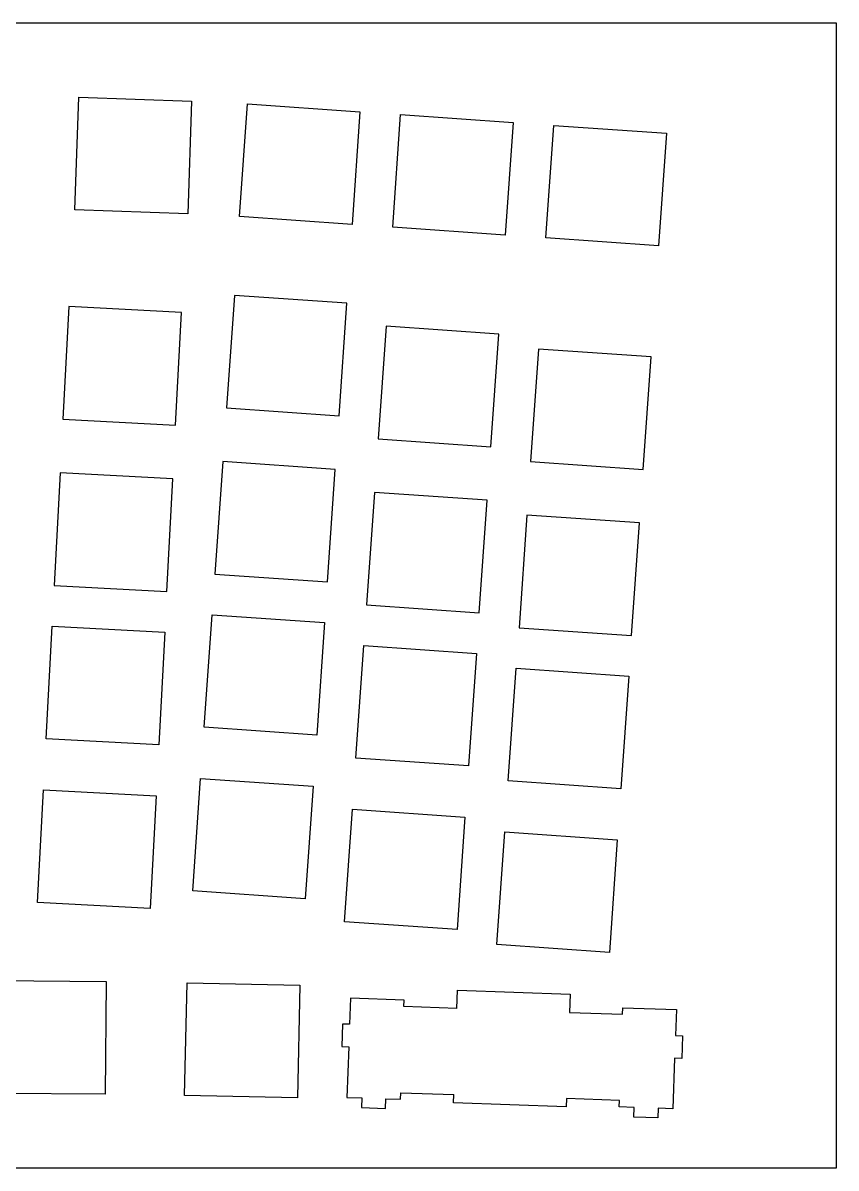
# Model space of a CAD drawing. Header units: millimetres. Extents: x -81 to 102, y -26 to 116.
# Drawn here: x 0.8 to 101.7, y -26 to 116 of the extents above; entities that cross this region are included whole.
import ezdxf

# ---------------------------------------------------------------- set-up
doc = ezdxf.new("R2010")
doc.units = ezdxf.units.MM
doc.layers.add('Body001', color=7, linetype='CONTINUOUS')

msp = doc.modelspace()

# ---------------------------------------------------------------- linework, layer by layer
at = {"layer": 'Body001'}
for p, q in [((-80.7593, 116.038), (101.703, 116.038)), ((-80.7593, 116.038, 1.5), (101.703, 116.038, 1.5)), ((-80.7593, 116.038), (101.703, 116.038)), ((-80.7593, 116.038, 1.5), (101.703, 116.038, 1.5)), ((101.703, 116.038), (101.703, 116.038, 1.5)), ((101.703, 116.038), (101.703, 116.038, 1.5)), ((101.703, 116.038), (101.703, -26.043)), ((101.703, 116.038, 1.5), (101.703, -26.043, 1.5)), ((101.703, 116.038), (101.703, -26.043)), ((101.703, 116.038, 1.5), (101.703, -26.043, 1.5)), ((7.28183, 92.8449), (7.77042, 106.836)), ((7.28183, 92.8449, 1.5), (7.77042, 106.836, 1.5)), ((7.28183, 92.8449, 1.5), (7.77042, 106.836, 1.5)), ((7.28183, 92.8449), (7.77042, 106.836)), ((7.77042, 106.836), (21.7619, 106.348)), ((7.77042, 106.836, 1.5), (21.7619, 106.348, 1.5)), ((7.77042, 106.836, 1.5), (21.7619, 106.348, 1.5)), ((7.77042, 106.836), (21.7619, 106.348)), ((7.77042, 106.836, 1.5), (7.77042, 106.836)), ((7.77042, 106.836, 1.5), (7.77042, 106.836)), ((21.7619, 106.348), (21.2733, 92.3563)), ((21.7619, 106.348, 1.5), (21.2733, 92.3563, 1.5)), ((21.7619, 106.348, 1.5), (21.2733, 92.3563, 1.5)), ((21.7619, 106.348), (21.2733, 92.3563)), ((21.7619, 106.348, 1.5), (21.7619, 106.348)), ((21.7619, 106.348, 1.5), (21.7619, 106.348)), ((27.701, 92.0192), (28.6776, 105.985)), ((27.701, 92.0192, 1.5), (28.6776, 105.985, 1.5)), ((27.701, 92.0192, 1.5), (28.6776, 105.985, 1.5)), ((27.701, 92.0192), (28.6776, 105.985)), ((28.6776, 105.985), (42.6435, 105.009)), ((28.6776, 105.985, 1.5), (42.6435, 105.009, 1.5)), ((28.6776, 105.985, 1.5), (42.6435, 105.009, 1.5)), ((28.6776, 105.985), (42.6435, 105.009)), ((28.6776, 105.985, 1.5), (28.6776, 105.985)), ((28.6776, 105.985, 1.5), (28.6776, 105.985)), ((42.6435, 105.009), (41.6669, 91.0426)), ((42.6435, 105.009, 1.5), (41.6669, 91.0426, 1.5)), ((42.6435, 105.009, 1.5), (41.6669, 91.0426, 1.5)), ((42.6435, 105.009), (41.6669, 91.0426)), ((42.6435, 105.009, 1.5), (42.6435, 105.009)), ((42.6435, 105.009, 1.5), (42.6435, 105.009)), ((46.7046, 90.6904), (47.6812, 104.656)), ((46.7046, 90.6904, 1.5), (47.6812, 104.656, 1.5)), ((46.7046, 90.6904, 1.5), (47.6812, 104.656, 1.5)), ((46.7046, 90.6904), (47.6812, 104.656)), ((47.6812, 104.656), (61.6471, 103.68)), ((47.6812, 104.656, 1.5), (61.6471, 103.68, 1.5)), ((47.6812, 104.656, 1.5), (61.6471, 103.68, 1.5)), ((47.6812, 104.656), (61.6471, 103.68)), ((47.6812, 104.656, 1.5), (47.6812, 104.656)), ((47.6812, 104.656, 1.5), (47.6812, 104.656)), ((61.6471, 103.68), (60.6705, 89.7138)), ((61.6471, 103.68, 1.5), (60.6705, 89.7138, 1.5)), ((61.6471, 103.68, 1.5), (60.6705, 89.7138, 1.5)), ((61.6471, 103.68), (60.6705, 89.7138)), ((61.6471, 103.68, 1.5), (61.6471, 103.68)), ((61.6471, 103.68, 1.5), (61.6471, 103.68)), ((65.7082, 89.3615), (66.6848, 103.327)), ((65.7082, 89.3615, 1.5), (66.6848, 103.327, 1.5)), ((65.7082, 89.3615, 1.5), (66.6848, 103.327, 1.5)), ((65.7082, 89.3615), (66.6848, 103.327)), ((66.6848, 103.327), (80.6507, 102.351)), ((66.6848, 103.327, 1.5), (80.6507, 102.351, 1.5)), ((66.6848, 103.327, 1.5), (80.6507, 102.351, 1.5)), ((66.6848, 103.327), (80.6507, 102.351)), ((66.6848, 103.327, 1.5), (66.6848, 103.327)), ((66.6848, 103.327, 1.5), (66.6848, 103.327)), ((80.6507, 102.351), (79.6741, 88.3849)), ((80.6507, 102.351, 1.5), (79.6741, 88.3849, 1.5)), ((80.6507, 102.351, 1.5), (79.6741, 88.3849, 1.5)), ((80.6507, 102.351), (79.6741, 88.3849)), ((80.6507, 102.351, 1.5), (80.6507, 102.351)), ((80.6507, 102.351, 1.5), (80.6507, 102.351)), ((21.2733, 92.3563), (7.28183, 92.8449)), ((21.2733, 92.3563, 1.5), (7.28183, 92.8449, 1.5)), ((21.2733, 92.3563, 1.5), (7.28183, 92.8449, 1.5)), ((7.28183, 92.8449, 1.5), (7.28183, 92.8449)), ((21.2733, 92.3563), (7.28183, 92.8449)), ((7.28183, 92.8449, 1.5), (7.28183, 92.8449)), ((21.2733, 92.3563, 1.5), (21.2733, 92.3563)), ((21.2733, 92.3563, 1.5), (21.2733, 92.3563)), ((41.6669, 91.0426), (27.701, 92.0192)), ((41.6669, 91.0426, 1.5), (27.701, 92.0192, 1.5)), ((41.6669, 91.0426, 1.5), (27.701, 92.0192, 1.5)), ((27.701, 92.0192, 1.5), (27.701, 92.0192)), ((41.6669, 91.0426), (27.701, 92.0192)), ((27.701, 92.0192, 1.5), (27.701, 92.0192)), ((41.6669, 91.0426, 1.5), (41.6669, 91.0426)), ((41.6669, 91.0426, 1.5), (41.6669, 91.0426)), ((60.6705, 89.7138), (46.7046, 90.6904)), ((60.6705, 89.7138, 1.5), (46.7046, 90.6904, 1.5)), ((60.6705, 89.7138, 1.5), (46.7046, 90.6904, 1.5)), ((46.7046, 90.6904, 1.5), (46.7046, 90.6904)), ((60.6705, 89.7138), (46.7046, 90.6904)), ((46.7046, 90.6904, 1.5), (46.7046, 90.6904)), ((60.6705, 89.7138, 1.5), (60.6705, 89.7138)), ((60.6705, 89.7138, 1.5), (60.6705, 89.7138)), ((79.6741, 88.3849), (65.7082, 89.3615)), ((79.6741, 88.3849, 1.5), (65.7082, 89.3615, 1.5)), ((79.6741, 88.3849, 1.5), (65.7082, 89.3615, 1.5)), ((65.7082, 89.3615, 1.5), (65.7082, 89.3615)), ((79.6741, 88.3849), (65.7082, 89.3615)), ((65.7082, 89.3615, 1.5), (65.7082, 89.3615)), ((79.6741, 88.3849, 1.5), (79.6741, 88.3849)), ((79.6741, 88.3849, 1.5), (79.6741, 88.3849)), ((27.06, 82.228), (26.0835, 68.2621)), ((27.06, 82.228, 1.5), (26.0835, 68.2621, 1.5)), ((27.06, 82.228, 1.5), (26.0835, 68.2621, 1.5)), ((27.06, 82.228), (26.0835, 68.2621)), ((41.0259, 81.2514), (27.06, 82.228)), ((41.0259, 81.2514, 1.5), (27.06, 82.228, 1.5)), ((27.06, 82.228, 1.5), (27.06, 82.228)), ((41.0259, 81.2514, 1.5), (27.06, 82.228, 1.5)), ((27.06, 82.228, 1.5), (27.06, 82.228)), ((41.0259, 81.2514), (27.06, 82.228)), ((40.0493, 67.2855), (41.0259, 81.2514)), ((40.0493, 67.2855, 1.5), (41.0259, 81.2514, 1.5)), ((40.0493, 67.2855, 1.5), (41.0259, 81.2514, 1.5)), ((40.0493, 67.2855), (41.0259, 81.2514)), ((41.0259, 81.2514, 1.5), (41.0259, 81.2514)), ((41.0259, 81.2514, 1.5), (41.0259, 81.2514)), ((6.53015, 80.8566), (5.79744, 66.8758)), ((6.53015, 80.8566, 1.5), (5.79744, 66.8758, 1.5)), ((6.53015, 80.8566, 1.5), (5.79744, 66.8758, 1.5)), ((6.53015, 80.8566), (5.79744, 66.8758)), ((20.511, 80.1239), (6.53015, 80.8566)), ((20.511, 80.1239, 1.5), (6.53015, 80.8566, 1.5)), ((6.53015, 80.8566, 1.5), (6.53015, 80.8566)), ((20.511, 80.1239, 1.5), (6.53015, 80.8566, 1.5)), ((6.53015, 80.8566, 1.5), (6.53015, 80.8566)), ((20.511, 80.1239), (6.53015, 80.8566)), ((19.7783, 66.1431), (20.511, 80.1239)), ((19.7783, 66.1431, 1.5), (20.511, 80.1239, 1.5)), ((19.7783, 66.1431, 1.5), (20.511, 80.1239, 1.5)), ((19.7783, 66.1431), (20.511, 80.1239)), ((20.511, 80.1239, 1.5), (20.511, 80.1239)), ((20.511, 80.1239, 1.5), (20.511, 80.1239)), ((45.8892, 78.4052), (44.9127, 64.4393)), ((45.8892, 78.4052, 1.5), (44.9127, 64.4393, 1.5)), ((45.8892, 78.4052, 1.5), (44.9127, 64.4393, 1.5)), ((45.8892, 78.4052), (44.9127, 64.4393)), ((59.8551, 77.4286), (45.8892, 78.4052)), ((59.8551, 77.4286, 1.5), (45.8892, 78.4052, 1.5)), ((45.8892, 78.4052, 1.5), (45.8892, 78.4052)), ((59.8551, 77.4286, 1.5), (45.8892, 78.4052, 1.5)), ((45.8892, 78.4052, 1.5), (45.8892, 78.4052)), ((59.8551, 77.4286), (45.8892, 78.4052)), ((58.8786, 63.4627), (59.8551, 77.4286)), ((58.8786, 63.4627, 1.5), (59.8551, 77.4286, 1.5)), ((58.8786, 63.4627, 1.5), (59.8551, 77.4286, 1.5)), ((58.8786, 63.4627), (59.8551, 77.4286)), ((59.8551, 77.4286, 1.5), (59.8551, 77.4286)), ((59.8551, 77.4286, 1.5), (59.8551, 77.4286)), ((64.7882, 75.58), (63.8116, 61.6141)), ((64.7882, 75.58, 1.5), (63.8116, 61.6141, 1.5)), ((64.7882, 75.58, 1.5), (63.8116, 61.6141, 1.5)), ((64.7882, 75.58), (63.8116, 61.6141)), ((78.7541, 74.6034), (64.7882, 75.58)), ((78.7541, 74.6034, 1.5), (64.7882, 75.58, 1.5)), ((64.7882, 75.58, 1.5), (64.7882, 75.58)), ((78.7541, 74.6034, 1.5), (64.7882, 75.58, 1.5)), ((64.7882, 75.58, 1.5), (64.7882, 75.58)), ((78.7541, 74.6034), (64.7882, 75.58)), ((77.7775, 60.6375), (78.7541, 74.6034)), ((77.7775, 60.6375, 1.5), (78.7541, 74.6034, 1.5)), ((77.7775, 60.6375, 1.5), (78.7541, 74.6034, 1.5)), ((77.7775, 60.6375), (78.7541, 74.6034)), ((78.7541, 74.6034, 1.5), (78.7541, 74.6034)), ((78.7541, 74.6034, 1.5), (78.7541, 74.6034)), ((26.0835, 68.2621), (40.0493, 67.2855)), ((26.0835, 68.2621, 1.5), (40.0493, 67.2855, 1.5)), ((26.0835, 68.2621, 1.5), (26.0835, 68.2621)), ((26.0835, 68.2621, 1.5), (40.0493, 67.2855, 1.5)), ((26.0835, 68.2621), (40.0493, 67.2855)), ((26.0835, 68.2621, 1.5), (26.0835, 68.2621)), ((5.79744, 66.8758), (19.7783, 66.1431)), ((5.79744, 66.8758, 1.5), (19.7783, 66.1431, 1.5)), ((5.79744, 66.8758, 1.5), (5.79744, 66.8758)), ((5.79744, 66.8758, 1.5), (19.7783, 66.1431, 1.5)), ((5.79744, 66.8758), (19.7783, 66.1431)), ((5.79744, 66.8758, 1.5), (5.79744, 66.8758)), ((40.0493, 67.2855, 1.5), (40.0493, 67.2855)), ((40.0493, 67.2855, 1.5), (40.0493, 67.2855)), ((19.7783, 66.1431, 1.5), (19.7783, 66.1431)), ((19.7783, 66.1431, 1.5), (19.7783, 66.1431)), ((44.9127, 64.4393), (58.8786, 63.4627)), ((44.9127, 64.4393, 1.5), (58.8786, 63.4627, 1.5)), ((44.9127, 64.4393, 1.5), (44.9127, 64.4393)), ((44.9127, 64.4393, 1.5), (58.8786, 63.4627, 1.5)), ((44.9127, 64.4393), (58.8786, 63.4627)), ((44.9127, 64.4393, 1.5), (44.9127, 64.4393)), ((58.8786, 63.4627, 1.5), (58.8786, 63.4627)), ((58.8786, 63.4627, 1.5), (58.8786, 63.4627)), ((25.6188, 61.6171), (24.6422, 47.6512)), ((25.6188, 61.6171, 1.5), (24.6422, 47.6512, 1.5)), ((25.6188, 61.6171, 1.5), (24.6422, 47.6512, 1.5)), ((25.6188, 61.6171), (24.6422, 47.6512)), ((39.5847, 60.6405), (25.6188, 61.6171)), ((39.5847, 60.6405, 1.5), (25.6188, 61.6171, 1.5)), ((25.6188, 61.6171, 1.5), (25.6188, 61.6171)), ((39.5847, 60.6405, 1.5), (25.6188, 61.6171, 1.5)), ((25.6188, 61.6171, 1.5), (25.6188, 61.6171)), ((39.5847, 60.6405), (25.6188, 61.6171)), ((63.8116, 61.6141), (77.7775, 60.6375)), ((63.8116, 61.6141, 1.5), (77.7775, 60.6375, 1.5)), ((63.8116, 61.6141, 1.5), (63.8116, 61.6141)), ((63.8116, 61.6141, 1.5), (77.7775, 60.6375, 1.5)), ((63.8116, 61.6141), (77.7775, 60.6375)), ((63.8116, 61.6141, 1.5), (63.8116, 61.6141)), ((5.44882, 60.2238), (4.71612, 46.243)), ((5.44882, 60.2238, 1.5), (4.71612, 46.243, 1.5)), ((5.44882, 60.2238, 1.5), (4.71612, 46.243, 1.5)), ((5.44882, 60.2238), (4.71612, 46.243)), ((19.4296, 59.4911), (5.44882, 60.2238)), ((19.4296, 59.4911, 1.5), (5.44882, 60.2238, 1.5)), ((5.44882, 60.2238, 1.5), (5.44882, 60.2238)), ((19.4296, 59.4911, 1.5), (5.44882, 60.2238, 1.5)), ((5.44882, 60.2238, 1.5), (5.44882, 60.2238)), ((19.4296, 59.4911), (5.44882, 60.2238)), ((38.6081, 46.6746), (39.5847, 60.6405)), ((38.6081, 46.6746, 1.5), (39.5847, 60.6405, 1.5)), ((38.6081, 46.6746, 1.5), (39.5847, 60.6405, 1.5)), ((38.6081, 46.6746), (39.5847, 60.6405)), ((39.5847, 60.6405, 1.5), (39.5847, 60.6405)), ((39.5847, 60.6405, 1.5), (39.5847, 60.6405)), ((77.7775, 60.6375, 1.5), (77.7775, 60.6375)), ((77.7775, 60.6375, 1.5), (77.7775, 60.6375)), ((18.6969, 45.5103), (19.4296, 59.4911)), ((18.6969, 45.5103, 1.5), (19.4296, 59.4911, 1.5)), ((18.6969, 45.5103, 1.5), (19.4296, 59.4911, 1.5)), ((18.6969, 45.5103), (19.4296, 59.4911)), ((19.4296, 59.4911, 1.5), (19.4296, 59.4911)), ((19.4296, 59.4911, 1.5), (19.4296, 59.4911)), ((44.448, 57.7943), (43.4714, 43.8284)), ((44.448, 57.7943, 1.5), (43.4714, 43.8284, 1.5)), ((44.448, 57.7943, 1.5), (43.4714, 43.8284, 1.5)), ((44.448, 57.7943), (43.4714, 43.8284)), ((58.4139, 56.8177), (44.448, 57.7943)), ((58.4139, 56.8177, 1.5), (44.448, 57.7943, 1.5)), ((44.448, 57.7943, 1.5), (44.448, 57.7943)), ((58.4139, 56.8177, 1.5), (44.448, 57.7943, 1.5)), ((44.448, 57.7943, 1.5), (44.448, 57.7943)), ((58.4139, 56.8177), (44.448, 57.7943)), ((57.4373, 42.8518), (58.4139, 56.8177)), ((57.4373, 42.8518, 1.5), (58.4139, 56.8177, 1.5)), ((57.4373, 42.8518, 1.5), (58.4139, 56.8177, 1.5)), ((57.4373, 42.8518), (58.4139, 56.8177)), ((58.4139, 56.8177, 1.5), (58.4139, 56.8177)), ((58.4139, 56.8177, 1.5), (58.4139, 56.8177)), ((63.347, 54.9691), (62.3704, 41.0032)), ((63.347, 54.9691, 1.5), (62.3704, 41.0032, 1.5)), ((63.347, 54.9691, 1.5), (62.3704, 41.0032, 1.5)), ((63.347, 54.9691), (62.3704, 41.0032)), ((77.3129, 53.9925), (63.347, 54.9691)), ((77.3129, 53.9925, 1.5), (63.347, 54.9691, 1.5)), ((63.347, 54.9691, 1.5), (63.347, 54.9691)), ((77.3129, 53.9925, 1.5), (63.347, 54.9691, 1.5)), ((63.347, 54.9691, 1.5), (63.347, 54.9691)), ((77.3129, 53.9925), (63.347, 54.9691)), ((76.3363, 40.0266), (77.3129, 53.9925)), ((76.3363, 40.0266, 1.5), (77.3129, 53.9925, 1.5)), ((76.3363, 40.0266, 1.5), (77.3129, 53.9925, 1.5)), ((76.3363, 40.0266), (77.3129, 53.9925)), ((77.3129, 53.9925, 1.5), (77.3129, 53.9925)), ((77.3129, 53.9925, 1.5), (77.3129, 53.9925)), ((24.6422, 47.6512), (38.6081, 46.6746)), ((24.6422, 47.6512, 1.5), (38.6081, 46.6746, 1.5)), ((24.6422, 47.6512, 1.5), (24.6422, 47.6512)), ((24.6422, 47.6512, 1.5), (38.6081, 46.6746, 1.5)), ((24.6422, 47.6512), (38.6081, 46.6746)), ((24.6422, 47.6512, 1.5), (24.6422, 47.6512)), ((4.71612, 46.243), (18.6969, 45.5103)), ((4.71612, 46.243, 1.5), (18.6969, 45.5103, 1.5)), ((4.71612, 46.243, 1.5), (4.71612, 46.243)), ((4.71612, 46.243, 1.5), (18.6969, 45.5103, 1.5)), ((4.71612, 46.243), (18.6969, 45.5103)), ((4.71612, 46.243, 1.5), (4.71612, 46.243)), ((18.6969, 45.5103, 1.5), (18.6969, 45.5103)), ((18.6969, 45.5103, 1.5), (18.6969, 45.5103)), ((38.6081, 46.6746, 1.5), (38.6081, 46.6746)), ((38.6081, 46.6746, 1.5), (38.6081, 46.6746)), ((43.4714, 43.8284), (57.4373, 42.8518)), ((43.4714, 43.8284, 1.5), (57.4373, 42.8518, 1.5)), ((43.4714, 43.8284, 1.5), (43.4714, 43.8284)), ((43.4714, 43.8284, 1.5), (57.4373, 42.8518, 1.5)), ((43.4714, 43.8284), (57.4373, 42.8518)), ((43.4714, 43.8284, 1.5), (43.4714, 43.8284)), ((57.4373, 42.8518, 1.5), (57.4373, 42.8518)), ((57.4373, 42.8518, 1.5), (57.4373, 42.8518)), ((23.3133, 28.6476), (24.2899, 42.6135)), ((23.3133, 28.6476, 1.5), (24.2899, 42.6135, 1.5)), ((23.3133, 28.6476, 1.5), (24.2899, 42.6135, 1.5)), ((23.3133, 28.6476), (24.2899, 42.6135)), ((24.2899, 42.6135), (38.2558, 41.6369)), ((24.2899, 42.6135, 1.5), (38.2558, 41.6369, 1.5)), ((24.2899, 42.6135, 1.5), (38.2558, 41.6369, 1.5)), ((24.2899, 42.6135), (38.2558, 41.6369)), ((24.2899, 42.6135, 1.5), (24.2899, 42.6135)), ((24.2899, 42.6135, 1.5), (24.2899, 42.6135)), ((38.2558, 41.6369), (37.2792, 27.671)), ((38.2558, 41.6369, 1.5), (37.2792, 27.671, 1.5)), ((38.2558, 41.6369, 1.5), (37.2792, 27.671, 1.5)), ((38.2558, 41.6369), (37.2792, 27.671)), ((38.2558, 41.6369, 1.5), (38.2558, 41.6369)), ((38.2558, 41.6369, 1.5), (38.2558, 41.6369)), ((3.71912, 27.2191), (4.45182, 41.1999)), ((3.71912, 27.2191, 1.5), (4.45182, 41.1999, 1.5)), ((3.71912, 27.2191, 1.5), (4.45182, 41.1999, 1.5)), ((3.71912, 27.2191), (4.45182, 41.1999)), ((4.45182, 41.1999), (18.4326, 40.4672)), ((4.45182, 41.1999, 1.5), (18.4326, 40.4672, 1.5)), ((4.45182, 41.1999, 1.5), (18.4326, 40.4672, 1.5)), ((4.45182, 41.1999), (18.4326, 40.4672)), ((4.45182, 41.1999, 1.5), (4.45182, 41.1999)), ((4.45182, 41.1999, 1.5), (4.45182, 41.1999)), ((18.4326, 40.4672), (17.6999, 26.4864)), ((18.4326, 40.4672, 1.5), (17.6999, 26.4864, 1.5)), ((18.4326, 40.4672, 1.5), (17.6999, 26.4864, 1.5)), ((18.4326, 40.4672), (17.6999, 26.4864)), ((18.4326, 40.4672, 1.5), (18.4326, 40.4672)), ((18.4326, 40.4672, 1.5), (18.4326, 40.4672)), ((62.3704, 41.0032), (76.3363, 40.0266)), ((62.3704, 41.0032, 1.5), (76.3363, 40.0266, 1.5)), ((62.3704, 41.0032, 1.5), (62.3704, 41.0032)), ((62.3704, 41.0032, 1.5), (76.3363, 40.0266, 1.5)), ((62.3704, 41.0032), (76.3363, 40.0266)), ((62.3704, 41.0032, 1.5), (62.3704, 41.0032)), ((76.3363, 40.0266, 1.5), (76.3363, 40.0266)), ((76.3363, 40.0266, 1.5), (76.3363, 40.0266)), ((42.1425, 24.8248), (43.1191, 38.7907)), ((42.1425, 24.8248, 1.5), (43.1191, 38.7907, 1.5)), ((42.1425, 24.8248, 1.5), (43.1191, 38.7907, 1.5)), ((42.1425, 24.8248), (43.1191, 38.7907)), ((43.1191, 38.7907), (57.085, 37.8141)), ((43.1191, 38.7907, 1.5), (57.085, 37.8141, 1.5)), ((43.1191, 38.7907, 1.5), (57.085, 37.8141, 1.5)), ((43.1191, 38.7907), (57.085, 37.8141)), ((43.1191, 38.7907, 1.5), (43.1191, 38.7907)), ((43.1191, 38.7907, 1.5), (43.1191, 38.7907)), ((57.085, 37.8141), (56.1084, 23.8482)), ((57.085, 37.8141, 1.5), (56.1084, 23.8482, 1.5)), ((57.085, 37.8141, 1.5), (56.1084, 23.8482, 1.5)), ((57.085, 37.8141), (56.1084, 23.8482)), ((57.085, 37.8141, 1.5), (57.085, 37.8141)), ((57.085, 37.8141, 1.5), (57.085, 37.8141)), ((61.0415, 21.9996), (62.0181, 35.9655)), ((61.0415, 21.9996, 1.5), (62.0181, 35.9655, 1.5)), ((61.0415, 21.9996, 1.5), (62.0181, 35.9655, 1.5)), ((61.0415, 21.9996), (62.0181, 35.9655)), ((62.0181, 35.9655), (75.984, 34.9889)), ((62.0181, 35.9655, 1.5), (75.984, 34.9889, 1.5)), ((62.0181, 35.9655, 1.5), (75.984, 34.9889, 1.5)), ((62.0181, 35.9655), (75.984, 34.9889)), ((62.0181, 35.9655, 1.5), (62.0181, 35.9655)), ((62.0181, 35.9655, 1.5), (62.0181, 35.9655)), ((75.984, 34.9889), (75.0074, 21.023)), ((75.984, 34.9889, 1.5), (75.0074, 21.023, 1.5)), ((75.984, 34.9889, 1.5), (75.0074, 21.023, 1.5)), ((75.984, 34.9889), (75.0074, 21.023)), ((75.984, 34.9889, 1.5), (75.984, 34.9889)), ((75.984, 34.9889, 1.5), (75.984, 34.9889)), ((37.2792, 27.671), (23.3133, 28.6476)), ((37.2792, 27.671, 1.5), (23.3133, 28.6476, 1.5)), ((23.3133, 28.6476, 1.5), (23.3133, 28.6476)), ((37.2792, 27.671, 1.5), (23.3133, 28.6476, 1.5)), ((23.3133, 28.6476, 1.5), (23.3133, 28.6476)), ((37.2792, 27.671), (23.3133, 28.6476)), ((17.6999, 26.4864), (3.71912, 27.2191)), ((17.6999, 26.4864, 1.5), (3.71912, 27.2191, 1.5)), ((3.71912, 27.2191, 1.5), (3.71912, 27.2191)), ((17.6999, 26.4864, 1.5), (3.71912, 27.2191, 1.5)), ((3.71912, 27.2191, 1.5), (3.71912, 27.2191)), ((17.6999, 26.4864), (3.71912, 27.2191)), ((37.2792, 27.671, 1.5), (37.2792, 27.671)), ((37.2792, 27.671, 1.5), (37.2792, 27.671)), ((17.6999, 26.4864, 1.5), (17.6999, 26.4864)), ((17.6999, 26.4864, 1.5), (17.6999, 26.4864)), ((56.1084, 23.8482), (42.1425, 24.8248)), ((56.1084, 23.8482, 1.5), (42.1425, 24.8248, 1.5)), ((42.1425, 24.8248, 1.5), (42.1425, 24.8248)), ((56.1084, 23.8482, 1.5), (42.1425, 24.8248, 1.5)), ((42.1425, 24.8248, 1.5), (42.1425, 24.8248)), ((56.1084, 23.8482), (42.1425, 24.8248)), ((56.1084, 23.8482, 1.5), (56.1084, 23.8482)), ((56.1084, 23.8482, 1.5), (56.1084, 23.8482)), ((21.8933, 8.33962), (22.8699, 22.3055)), ((21.8933, 8.33962, 1.5), (22.8699, 22.3055, 1.5)), ((21.8933, 8.33962, 1.5), (22.8699, 22.3055, 1.5)), ((21.8933, 8.33962), (22.8699, 22.3055)), ((22.8699, 22.3055), (36.8358, 21.3289)), ((22.8699, 22.3055, 1.5), (36.8358, 21.3289, 1.5)), ((22.8699, 22.3055, 1.5), (36.8358, 21.3289, 1.5)), ((22.8699, 22.3055), (36.8358, 21.3289)), ((22.8699, 22.3055, 1.5), (22.8699, 22.3055)), ((22.8699, 22.3055, 1.5), (22.8699, 22.3055)), ((36.8358, 21.3289), (35.8592, 7.36303)), ((36.8358, 21.3289, 1.5), (35.8592, 7.36303, 1.5)), ((36.8358, 21.3289, 1.5), (35.8592, 7.36303, 1.5)), ((36.8358, 21.3289), (35.8592, 7.36303)), ((36.8358, 21.3289, 1.5), (36.8358, 21.3289)), ((36.8358, 21.3289, 1.5), (36.8358, 21.3289)), ((75.0074, 21.023), (61.0415, 21.9996)), ((75.0074, 21.023, 1.5), (61.0415, 21.9996, 1.5)), ((61.0415, 21.9996, 1.5), (61.0415, 21.9996)), ((75.0074, 21.023, 1.5), (61.0415, 21.9996, 1.5)), ((61.0415, 21.9996, 1.5), (61.0415, 21.9996)), ((75.0074, 21.023), (61.0415, 21.9996)), ((2.65369, 6.88939), (3.38639, 20.8702)), ((2.65369, 6.88939, 1.5), (3.38639, 20.8702, 1.5)), ((2.65369, 6.88939, 1.5), (3.38639, 20.8702, 1.5)), ((2.65369, 6.88939), (3.38639, 20.8702)), ((3.38639, 20.8702), (17.3672, 20.1375)), ((3.38639, 20.8702, 1.5), (17.3672, 20.1375, 1.5)), ((3.38639, 20.8702, 1.5), (17.3672, 20.1375, 1.5)), ((3.38639, 20.8702), (17.3672, 20.1375)), ((3.38639, 20.8702, 1.5), (3.38639, 20.8702)), ((3.38639, 20.8702, 1.5), (3.38639, 20.8702)), ((17.3672, 20.1375), (16.6345, 6.15669)), ((17.3672, 20.1375, 1.5), (16.6345, 6.15669, 1.5)), ((17.3672, 20.1375, 1.5), (16.6345, 6.15669, 1.5)), ((17.3672, 20.1375), (16.6345, 6.15669)), ((17.3672, 20.1375, 1.5), (17.3672, 20.1375)), ((17.3672, 20.1375, 1.5), (17.3672, 20.1375)), ((75.0074, 21.023, 1.5), (75.0074, 21.023)), ((75.0074, 21.023, 1.5), (75.0074, 21.023)), ((40.7225, 4.51685), (41.6991, 18.4828)), ((40.7225, 4.51685, 1.5), (41.6991, 18.4828, 1.5)), ((40.7225, 4.51685, 1.5), (41.6991, 18.4828, 1.5)), ((40.7225, 4.51685), (41.6991, 18.4828)), ((41.6991, 18.4828), (55.665, 17.5062)), ((41.6991, 18.4828, 1.5), (55.665, 17.5062, 1.5)), ((41.6991, 18.4828, 1.5), (55.665, 17.5062, 1.5)), ((41.6991, 18.4828), (55.665, 17.5062)), ((41.6991, 18.4828, 1.5), (41.6991, 18.4828)), ((41.6991, 18.4828, 1.5), (41.6991, 18.4828)), ((55.665, 17.5062), (54.6884, 3.54026)), ((55.665, 17.5062, 1.5), (54.6884, 3.54026, 1.5)), ((55.665, 17.5062, 1.5), (54.6884, 3.54026, 1.5)), ((55.665, 17.5062), (54.6884, 3.54026)), ((55.665, 17.5062, 1.5), (55.665, 17.5062)), ((55.665, 17.5062, 1.5), (55.665, 17.5062)), ((59.6214, 1.69165), (60.598, 15.6575)), ((59.6214, 1.69165, 1.5), (60.598, 15.6575, 1.5)), ((59.6214, 1.69165, 1.5), (60.598, 15.6575, 1.5)), ((59.6214, 1.69165), (60.598, 15.6575)), ((60.598, 15.6575), (74.5639, 14.681)), ((60.598, 15.6575, 1.5), (74.5639, 14.681, 1.5)), ((60.598, 15.6575, 1.5), (74.5639, 14.681, 1.5)), ((60.598, 15.6575), (74.5639, 14.681)), ((60.598, 15.6575, 1.5), (60.598, 15.6575)), ((60.598, 15.6575, 1.5), (60.598, 15.6575)), ((74.5639, 14.681), (73.5873, 0.71506)), ((74.5639, 14.681, 1.5), (73.5873, 0.71506, 1.5)), ((74.5639, 14.681, 1.5), (73.5873, 0.71506, 1.5)), ((74.5639, 14.681), (73.5873, 0.71506)), ((74.5639, 14.681, 1.5), (74.5639, 14.681)), ((74.5639, 14.681, 1.5), (74.5639, 14.681)), ((35.8592, 7.36303), (21.8933, 8.33962)), ((35.8592, 7.36303, 1.5), (21.8933, 8.33962, 1.5)), ((21.8933, 8.33962, 1.5), (21.8933, 8.33962)), ((35.8592, 7.36303, 1.5), (21.8933, 8.33962, 1.5)), ((21.8933, 8.33962, 1.5), (21.8933, 8.33962)), ((35.8592, 7.36303), (21.8933, 8.33962)), ((35.8592, 7.36303, 1.5), (35.8592, 7.36303)), ((35.8592, 7.36303, 1.5), (35.8592, 7.36303)), ((16.6345, 6.15669), (2.65369, 6.88939)), ((16.6345, 6.15669, 1.5), (2.65369, 6.88939, 1.5)), ((2.65369, 6.88939, 1.5), (2.65369, 6.88939)), ((16.6345, 6.15669, 1.5), (2.65369, 6.88939, 1.5)), ((2.65369, 6.88939, 1.5), (2.65369, 6.88939)), ((16.6345, 6.15669), (2.65369, 6.88939)), ((16.6345, 6.15669, 1.5), (16.6345, 6.15669)), ((16.6345, 6.15669, 1.5), (16.6345, 6.15669)), ((54.6884, 3.54026), (40.7225, 4.51685)), ((54.6884, 3.54026, 1.5), (40.7225, 4.51685, 1.5)), ((40.7225, 4.51685, 1.5), (40.7225, 4.51685)), ((54.6884, 3.54026, 1.5), (40.7225, 4.51685, 1.5)), ((40.7225, 4.51685, 1.5), (40.7225, 4.51685)), ((54.6884, 3.54026), (40.7225, 4.51685)), ((54.6884, 3.54026, 1.5), (54.6884, 3.54026)), ((54.6884, 3.54026, 1.5), (54.6884, 3.54026)), ((73.5873, 0.71506), (59.6214, 1.69165)), ((73.5873, 0.71506, 1.5), (59.6214, 1.69165, 1.5)), ((59.6214, 1.69165, 1.5), (59.6214, 1.69165)), ((73.5873, 0.71506, 1.5), (59.6214, 1.69165, 1.5)), ((59.6214, 1.69165, 1.5), (59.6214, 1.69165)), ((73.5873, 0.71506), (59.6214, 1.69165)), ((73.5873, 0.71506, 1.5), (73.5873, 0.71506)), ((73.5873, 0.71506, 1.5), (73.5873, 0.71506)), ((-2.83899, -2.76823), (11.1605, -2.88981)), ((-2.83899, -2.76823, 1.5), (11.1605, -2.88981, 1.5)), ((-2.83899, -2.76823, 1.5), (11.1605, -2.88981, 1.5)), ((-2.83899, -2.76823), (11.1605, -2.88981)), ((11.1605, -2.88981), (11.0389, -16.8893)), ((11.1605, -2.88981, 1.5), (11.0389, -16.8893, 1.5)), ((11.1605, -2.88981, 1.5), (11.0389, -16.8893, 1.5)), ((11.1605, -2.88981), (11.0389, -16.8893)), ((11.1605, -2.88981, 1.5), (11.1605, -2.88981)), ((11.1605, -2.88981, 1.5), (11.1605, -2.88981)), ((20.8832, -17.0394), (21.1886, -3.04275)), ((20.8832, -17.0394, 1.5), (21.1886, -3.04275, 1.5)), ((20.8832, -17.0394, 1.5), (21.1886, -3.04275, 1.5)), ((20.8832, -17.0394), (21.1886, -3.04275)), ((21.1886, -3.04275), (35.1853, -3.34816)), ((21.1886, -3.04275, 1.5), (35.1853, -3.34816, 1.5)), ((21.1886, -3.04275, 1.5), (35.1853, -3.34816, 1.5)), ((21.1886, -3.04275), (35.1853, -3.34816)), ((21.1886, -3.04275, 1.5), (21.1886, -3.04275)), ((21.1886, -3.04275, 1.5), (21.1886, -3.04275)), ((35.1853, -3.34816), (34.8799, -17.3448)), ((35.1853, -3.34816, 1.5), (34.8799, -17.3448, 1.5)), ((35.1853, -3.34816, 1.5), (34.8799, -17.3448, 1.5)), ((35.1853, -3.34816), (34.8799, -17.3448)), ((35.1853, -3.34816, 1.5), (35.1853, -3.34816)), ((35.1853, -3.34816, 1.5), (35.1853, -3.34816)), ((54.6498, -6.23359), (54.729, -3.96497)), ((54.6498, -6.23359, 1.5), (54.729, -3.96497, 1.5)), ((54.6498, -6.23359, 1.5), (54.729, -3.96497, 1.5)), ((54.6498, -6.23359), (54.729, -3.96497)), ((54.729, -3.96497), (68.7205, -4.45356)), ((54.729, -3.96497, 1.5), (68.7205, -4.45356, 1.5)), ((54.729, -3.96497, 1.5), (68.7205, -4.45356, 1.5)), ((54.729, -3.96497), (68.7205, -4.45356)), ((54.729, -3.96497, 1.5), (54.729, -3.96497)), ((54.729, -3.96497, 1.5), (54.729, -3.96497)), ((41.4608, -4.97253), (41.3481, -8.20056)), ((41.4608, -4.97253, 1.5), (41.3481, -8.20056, 1.5)), ((41.4608, -4.97253, 1.5), (41.3481, -8.20056, 1.5)), ((41.4608, -4.97253), (41.3481, -8.20056)), ((48.1067, -5.20461), (41.4608, -4.97253)), ((48.1067, -5.20461, 1.5), (41.4608, -4.97253, 1.5)), ((48.1067, -5.20461, 1.5), (41.4608, -4.97253, 1.5)), ((41.4608, -4.97253, 1.5), (41.4608, -4.97253)), ((48.1067, -5.20461), (41.4608, -4.97253)), ((41.4608, -4.97253, 1.5), (41.4608, -4.97253)), ((48.0788, -6.00412), (48.1067, -5.20461)), ((48.0788, -6.00412, 1.5), (48.1067, -5.20461, 1.5)), ((48.0788, -6.00412, 1.5), (48.1067, -5.20461, 1.5)), ((48.0788, -6.00412), (48.1067, -5.20461)), ((48.1067, -5.20461, 1.5), (48.1067, -5.20461)), ((48.1067, -5.20461, 1.5), (48.1067, -5.20461)), ((68.7205, -4.45356), (68.6413, -6.72218)), ((68.7205, -4.45356, 1.5), (68.6413, -6.72218, 1.5)), ((68.7205, -4.45356, 1.5), (68.6413, -6.72218, 1.5)), ((68.7205, -4.45356), (68.6413, -6.72218)), ((68.7205, -4.45356, 1.5), (68.7205, -4.45356)), ((68.7205, -4.45356, 1.5), (68.7205, -4.45356)), ((54.6498, -6.23359), (48.0788, -6.00412)), ((54.6498, -6.23359, 1.5), (48.0788, -6.00412, 1.5)), ((54.6498, -6.23359, 1.5), (48.0788, -6.00412, 1.5)), ((48.0788, -6.00412, 1.5), (48.0788, -6.00412)), ((54.6498, -6.23359), (48.0788, -6.00412)), ((48.0788, -6.00412, 1.5), (48.0788, -6.00412)), ((54.6498, -6.23359, 1.5), (54.6498, -6.23359)), ((54.6498, -6.23359, 1.5), (54.6498, -6.23359)), ((68.6413, -6.72218), (75.2123, -6.95164)), ((68.6413, -6.72218, 1.5), (75.2123, -6.95164, 1.5)), ((68.6413, -6.72218, 1.5), (75.2123, -6.95164, 1.5)), ((68.6413, -6.72218), (75.2123, -6.95164)), ((68.6413, -6.72218, 1.5), (68.6413, -6.72218)), ((68.6413, -6.72218, 1.5), (68.6413, -6.72218)), ((75.2123, -6.95164), (75.2402, -6.15213)), ((75.2123, -6.95164, 1.5), (75.2402, -6.15213, 1.5)), ((75.2123, -6.95164, 1.5), (75.2402, -6.15213, 1.5)), ((75.2123, -6.95164), (75.2402, -6.15213)), ((75.2123, -6.95164, 1.5), (75.2123, -6.95164)), ((75.2123, -6.95164, 1.5), (75.2123, -6.95164)), ((75.2402, -6.15213), (81.8862, -6.38421)), ((75.2402, -6.15213, 1.5), (81.8862, -6.38421, 1.5)), ((75.2402, -6.15213, 1.5), (81.8862, -6.38421, 1.5)), ((75.2402, -6.15213), (81.8862, -6.38421)), ((75.2402, -6.15213, 1.5), (75.2402, -6.15213)), ((75.2402, -6.15213, 1.5), (75.2402, -6.15213)), ((81.8862, -6.38421), (81.7734, -9.61225)), ((81.8862, -6.38421, 1.5), (81.7734, -9.61225, 1.5)), ((81.8862, -6.38421, 1.5), (81.7734, -9.61225, 1.5)), ((81.8862, -6.38421), (81.7734, -9.61225)), ((81.8862, -6.38421, 1.5), (81.8862, -6.38421)), ((81.8862, -6.38421, 1.5), (81.8862, -6.38421)), ((40.4736, -8.17002), (40.3759, -10.9683)), ((40.4736, -8.17002, 1.5), (40.3759, -10.9683, 1.5)), ((40.4736, -8.17002, 1.5), (40.3759, -10.9683, 1.5)), ((40.4736, -8.17002), (40.3759, -10.9683)), ((41.3481, -8.20056), (40.4736, -8.17002)), ((41.3481, -8.20056, 1.5), (40.4736, -8.17002, 1.5)), ((41.3481, -8.20056, 1.5), (40.4736, -8.17002, 1.5)), ((40.4736, -8.17002, 1.5), (40.4736, -8.17002)), ((41.3481, -8.20056), (40.4736, -8.17002)), ((40.4736, -8.17002, 1.5), (40.4736, -8.17002)), ((41.3481, -8.20056, 1.5), (41.3481, -8.20056)), ((41.3481, -8.20056, 1.5), (41.3481, -8.20056)), ((81.7734, -9.61225), (82.6479, -9.64278)), ((81.7734, -9.61225, 1.5), (82.6479, -9.64278, 1.5)), ((81.7734, -9.61225, 1.5), (82.6479, -9.64278, 1.5)), ((81.7734, -9.61225), (82.6479, -9.64278)), ((81.7734, -9.61225, 1.5), (81.7734, -9.61225)), ((81.7734, -9.61225, 1.5), (81.7734, -9.61225)), ((82.6479, -9.64278), (82.5502, -12.4411)), ((82.6479, -9.64278, 1.5), (82.5502, -12.4411, 1.5)), ((82.6479, -9.64278, 1.5), (82.5502, -12.4411, 1.5)), ((82.6479, -9.64278), (82.5502, -12.4411)), ((82.6479, -9.64278, 1.5), (82.6479, -9.64278)), ((82.6479, -9.64278, 1.5), (82.6479, -9.64278)), ((40.3759, -10.9683), (41.2504, -10.9989)), ((40.3759, -10.9683, 1.5), (41.2504, -10.9989, 1.5)), ((40.3759, -10.9683, 1.5), (40.3759, -10.9683)), ((40.3759, -10.9683, 1.5), (41.2504, -10.9989, 1.5)), ((40.3759, -10.9683), (41.2504, -10.9989)), ((40.3759, -10.9683, 1.5), (40.3759, -10.9683)), ((41.2504, -10.9989), (41.0315, -17.265)), ((41.2504, -10.9989, 1.5), (41.0315, -17.265, 1.5)), ((41.2504, -10.9989, 1.5), (41.0315, -17.265, 1.5)), ((41.2504, -10.9989), (41.0315, -17.265)), ((41.2504, -10.9989, 1.5), (41.2504, -10.9989)), ((41.2504, -10.9989, 1.5), (41.2504, -10.9989)), ((81.6757, -12.4105), (81.4569, -18.6767)), ((81.6757, -12.4105, 1.5), (81.4569, -18.6767, 1.5)), ((81.6757, -12.4105, 1.5), (81.4569, -18.6767, 1.5)), ((81.6757, -12.4105), (81.4569, -18.6767)), ((82.5502, -12.4411), (81.6757, -12.4105)), ((82.5502, -12.4411, 1.5), (81.6757, -12.4105, 1.5)), ((81.6757, -12.4105, 1.5), (81.6757, -12.4105)), ((82.5502, -12.4411, 1.5), (81.6757, -12.4105, 1.5)), ((81.6757, -12.4105, 1.5), (81.6757, -12.4105)), ((82.5502, -12.4411), (81.6757, -12.4105)), ((82.5502, -12.4411, 1.5), (82.5502, -12.4411)), ((82.5502, -12.4411, 1.5), (82.5502, -12.4411)), ((11.0389, -16.8893), (-2.96057, -16.7677)), ((11.0389, -16.8893, 1.5), (-2.96057, -16.7677, 1.5)), ((11.0389, -16.8893, 1.5), (-2.96057, -16.7677, 1.5)), ((11.0389, -16.8893), (-2.96057, -16.7677)), ((11.0389, -16.8893, 1.5), (11.0389, -16.8893)), ((11.0389, -16.8893, 1.5), (11.0389, -16.8893)), ((34.8799, -17.3448), (20.8832, -17.0394)), ((34.8799, -17.3448, 1.5), (20.8832, -17.0394, 1.5)), ((34.8799, -17.3448, 1.5), (20.8832, -17.0394, 1.5)), ((20.8832, -17.0394, 1.5), (20.8832, -17.0394)), ((34.8799, -17.3448), (20.8832, -17.0394)), ((20.8832, -17.0394, 1.5), (20.8832, -17.0394)), ((47.6775, -17.4971), (47.7054, -16.6976)), ((47.6775, -17.4971, 1.5), (47.7054, -16.6976, 1.5)), ((47.6775, -17.4971, 1.5), (47.7054, -16.6976, 1.5)), ((47.6775, -17.4971), (47.7054, -16.6976)), ((47.7054, -16.6976), (54.2764, -16.9271)), ((47.7054, -16.6976, 1.5), (54.2764, -16.9271, 1.5)), ((47.7054, -16.6976, 1.5), (47.7054, -16.6976)), ((47.7054, -16.6976, 1.5), (54.2764, -16.9271, 1.5)), ((47.7054, -16.6976), (54.2764, -16.9271)), ((47.7054, -16.6976, 1.5), (47.7054, -16.6976)), ((54.2405, -17.9564), (54.2764, -16.9271)), ((54.2405, -17.9564, 1.5), (54.2764, -16.9271, 1.5)), ((54.2405, -17.9564, 1.5), (54.2764, -16.9271, 1.5)), ((54.2405, -17.9564), (54.2764, -16.9271)), ((54.2764, -16.9271, 1.5), (54.2764, -16.9271)), ((54.2764, -16.9271, 1.5), (54.2764, -16.9271)), ((34.8799, -17.3448, 1.5), (34.8799, -17.3448)), ((34.8799, -17.3448, 1.5), (34.8799, -17.3448)), ((41.0315, -17.265), (42.8554, -17.3287)), ((41.0315, -17.265, 1.5), (42.8554, -17.3287, 1.5)), ((41.0315, -17.265, 1.5), (41.0315, -17.265)), ((41.0315, -17.265, 1.5), (42.8554, -17.3287, 1.5)), ((41.0315, -17.265), (42.8554, -17.3287)), ((41.0315, -17.265, 1.5), (41.0315, -17.265)), ((42.8554, -17.3287), (42.8135, -18.528)), ((42.8554, -17.3287, 1.5), (42.8135, -18.528, 1.5)), ((42.8554, -17.3287, 1.5), (42.8135, -18.528, 1.5)), ((42.8554, -17.3287), (42.8135, -18.528)), ((42.8554, -17.3287, 1.5), (42.8554, -17.3287)), ((42.8554, -17.3287, 1.5), (42.8554, -17.3287)), ((45.8117, -18.6327), (45.8536, -17.4334)), ((45.8117, -18.6327, 1.5), (45.8536, -17.4334, 1.5)), ((45.8117, -18.6327, 1.5), (45.8536, -17.4334, 1.5)), ((45.8117, -18.6327), (45.8536, -17.4334)), ((45.8536, -17.4334), (47.6775, -17.4971)), ((45.8536, -17.4334, 1.5), (47.6775, -17.4971, 1.5)), ((45.8536, -17.4334, 1.5), (45.8536, -17.4334)), ((45.8536, -17.4334, 1.5), (47.6775, -17.4971, 1.5)), ((45.8536, -17.4334), (47.6775, -17.4971)), ((45.8536, -17.4334, 1.5), (45.8536, -17.4334)), ((47.6775, -17.4971, 1.5), (47.6775, -17.4971)), ((47.6775, -17.4971, 1.5), (47.6775, -17.4971)), ((68.2319, -18.445), (54.2405, -17.9564)), ((68.2319, -18.445, 1.5), (54.2405, -17.9564, 1.5)), ((54.2405, -17.9564, 1.5), (54.2405, -17.9564)), ((68.2319, -18.445, 1.5), (54.2405, -17.9564, 1.5)), ((54.2405, -17.9564, 1.5), (54.2405, -17.9564)), ((68.2319, -18.445), (54.2405, -17.9564)), ((68.2679, -17.4157), (68.2319, -18.445)), ((68.2679, -17.4157, 1.5), (68.2319, -18.445, 1.5)), ((68.2679, -17.4157, 1.5), (68.2319, -18.445, 1.5)), ((68.2679, -17.4157), (68.2319, -18.445)), ((68.2319, -18.445, 1.5), (68.2319, -18.445)), ((68.2319, -18.445, 1.5), (68.2319, -18.445)), ((74.8389, -17.6451), (68.2679, -17.4157)), ((74.8389, -17.6451, 1.5), (68.2679, -17.4157, 1.5)), ((68.2679, -17.4157, 1.5), (68.2679, -17.4157)), ((74.8389, -17.6451, 1.5), (68.2679, -17.4157, 1.5)), ((68.2679, -17.4157, 1.5), (68.2679, -17.4157)), ((74.8389, -17.6451), (68.2679, -17.4157)), ((74.8109, -18.4446), (74.8389, -17.6451)), ((74.8109, -18.4446, 1.5), (74.8389, -17.6451, 1.5)), ((74.8109, -18.4446, 1.5), (74.8389, -17.6451, 1.5)), ((74.8109, -18.4446), (74.8389, -17.6451)), ((76.6348, -18.5083), (74.8109, -18.4446)), ((76.6348, -18.5083, 1.5), (74.8109, -18.4446, 1.5)), ((74.8109, -18.4446, 1.5), (74.8109, -18.4446)), ((76.6348, -18.5083, 1.5), (74.8109, -18.4446, 1.5)), ((74.8109, -18.4446, 1.5), (74.8109, -18.4446)), ((76.6348, -18.5083), (74.8109, -18.4446)), ((74.8389, -17.6451, 1.5), (74.8389, -17.6451)), ((74.8389, -17.6451, 1.5), (74.8389, -17.6451)), ((42.8135, -18.528), (45.8117, -18.6327)), ((42.8135, -18.528, 1.5), (45.8117, -18.6327, 1.5)), ((42.8135, -18.528, 1.5), (42.8135, -18.528)), ((42.8135, -18.528, 1.5), (45.8117, -18.6327, 1.5)), ((42.8135, -18.528), (45.8117, -18.6327)), ((42.8135, -18.528, 1.5), (42.8135, -18.528)), ((45.8117, -18.6327, 1.5), (45.8117, -18.6327)), ((45.8117, -18.6327, 1.5), (45.8117, -18.6327)), ((76.593, -19.7076), (76.6348, -18.5083)), ((76.593, -19.7076, 1.5), (76.6348, -18.5083, 1.5)), ((76.593, -19.7076, 1.5), (76.6348, -18.5083, 1.5)), ((76.593, -19.7076), (76.6348, -18.5083)), ((79.5911, -19.8123), (76.593, -19.7076)), ((79.5911, -19.8123, 1.5), (76.593, -19.7076, 1.5)), ((76.593, -19.7076, 1.5), (76.593, -19.7076)), ((79.5911, -19.8123, 1.5), (76.593, -19.7076, 1.5)), ((76.593, -19.7076, 1.5), (76.593, -19.7076)), ((79.5911, -19.8123), (76.593, -19.7076)), ((76.6348, -18.5083, 1.5), (76.6348, -18.5083)), ((76.6348, -18.5083, 1.5), (76.6348, -18.5083)), ((79.633, -18.613), (79.5911, -19.8123)), ((79.633, -18.613, 1.5), (79.5911, -19.8123, 1.5)), ((79.633, -18.613, 1.5), (79.5911, -19.8123, 1.5)), ((79.633, -18.613), (79.5911, -19.8123)), ((79.5911, -19.8123, 1.5), (79.5911, -19.8123)), ((79.5911, -19.8123, 1.5), (79.5911, -19.8123)), ((81.4569, -18.6767), (79.633, -18.613)), ((81.4569, -18.6767, 1.5), (79.633, -18.613, 1.5)), ((79.633, -18.613, 1.5), (79.633, -18.613)), ((81.4569, -18.6767, 1.5), (79.633, -18.613, 1.5)), ((79.633, -18.613, 1.5), (79.633, -18.613)), ((81.4569, -18.6767), (79.633, -18.613)), ((81.4569, -18.6767, 1.5), (81.4569, -18.6767)), ((81.4569, -18.6767, 1.5), (81.4569, -18.6767)), ((101.703, -26.043), (-80.7593, -26.043)), ((101.703, -26.043, 1.5), (-80.7593, -26.043, 1.5)), ((101.703, -26.043), (-80.7593, -26.043)), ((101.703, -26.043, 1.5), (-80.7593, -26.043, 1.5)), ((101.703, -26.043), (101.703, -26.043, 1.5)), ((101.703, -26.043), (101.703, -26.043, 1.5))]:
    msp.add_line(p, q, dxfattribs=at)

doc.saveas('drawing.dxf')
